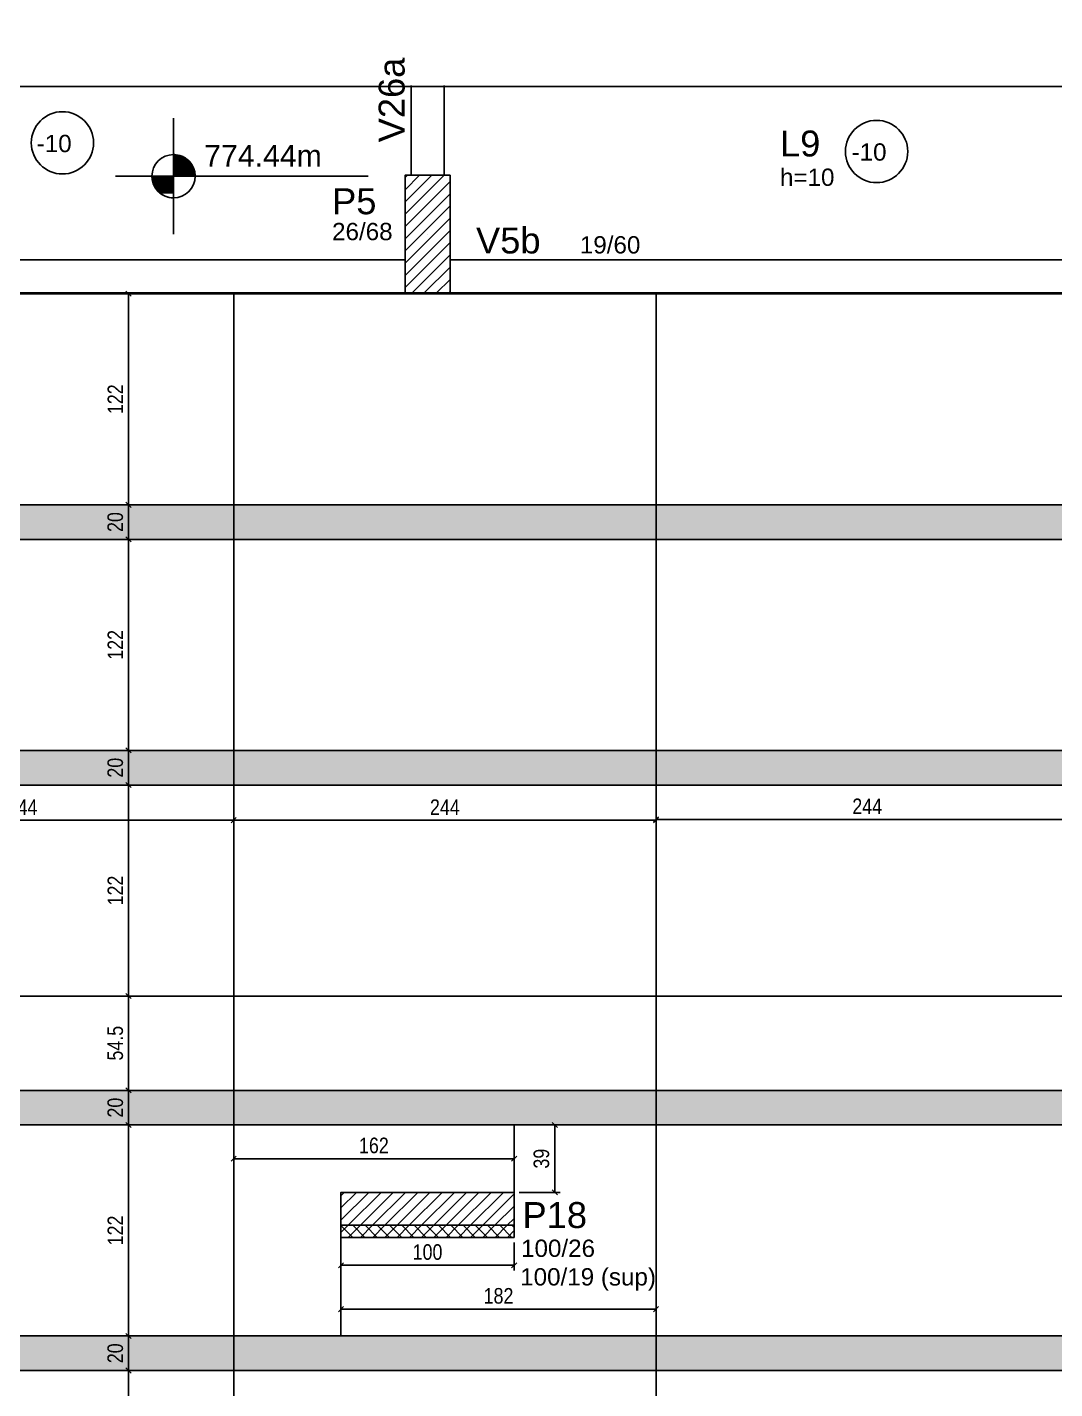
# Model space of a CAD drawing. Header units: millimetres. Extents: x 2332 to 8660, y 363 to 3984.
# Drawn here: x 5896 to 6490, y 2472 to 3259 of the extents above; entities that cross this region are included whole.
import ezdxf

# ---------------------------------------------------------------- set-up
doc = ezdxf.new("R2010")
doc.units = ezdxf.units.MM
for name, color, linetype in [('1', 1, 'Continuous'), ('3', 3, 'Continuous'), ('8', 8, 'Continuous'), ('COTA', 241, 'Continuous'), ('ES-VIGA', 3, 'Continuous'), ('L-D', 2, 'Continuous'), ('L-N', 4, 'Continuous'), ('P-D', 2, 'Continuous'), ('Painéis', 200, 'Continuous'), ('PIL-N', 4, 'Continuous'), ('Pilares', 5, 'Continuous'), ('VIG-D', 2, 'Continuous'), ('VIG-N', 4, 'Continuous')]:
    doc.layers.add(name, color=color, linetype=linetype)
doc.layers.add('Hachura', color=251, linetype='Continuous', lineweight=9)
doc.styles.add('COTA TECNICA-50', font='techl___.ttf', dxfattribs={"height": 9})
doc.styles.get("Standard").update_dxf_attribs({"font": 'arial.ttf'})
doc.dimstyles.new('COTA PAINEL-50', dxfattribs={"dimtxt": 9, "dimasz": 3, "dimexe": 3, "dimexo": 3, "dimgap": 3, "dimtad": 1, "dimdec": 1, "dimzin": 12, "dimdsep": 46, "dimtxsty": 'COTA TECNICA-50', "dimblk1": 'OBLIQUE', "dimblk2": 'OBLIQUE', "dimsah": 1, "dimcen": 0.9, "dimclrd": 4, "dimclre": 4, "dimclrt": 240, "dimadec": 1, "dimazin": 3, "dimtfac": 1, "dimtdec": 1, "dimtmove": 0, "dimatfit": 3, "dimfxl": 1, "dimtolj": 1, "dimtzin": 12, "dimarcsym": 0})

# ---------------------------------------------------------------- blocks, each defined once
blk = doc.blocks.new('_Oblique')
at = {"color": 0, "linetype": 'ByBlock', "lineweight": -2}
blk.add_line((-0.5, -0.5), (0.5, 0.5), dxfattribs=at)
blk = doc.blocks.new('*D163')
at = {"layer": 'Defpoints', "color": 0, "transparency": 16777216}
for p in [(5954.39, 2482.22), (5954.39, 2482.22), (5954.39, 2360.22)]:
    blk.add_point(p, dxfattribs=at)
at = {"layer": 'Painéis', "color": 4, "lineweight": -2, "transparency": 16777216}
blk.add_line((5954.39, 2360.22), (5954.39, 2482.22), dxfattribs=at)
at = {"layer": 'Painéis', "color": 4, "lineweight": -2, "transparency": 16777216, "xscale": 3, "yscale": 3, "zscale": 3}
for p, rotation in [((5954.39, 2482.22), 90), ((5954.39, 2360.22), 270)]:
    blk.add_blockref('_Oblique', p, dxfattribs=dict(at, rotation=rotation))
at = {"layer": 'Painéis', "color": 240, "transparency": 16777216, "insert": (5946.83, 2421.22), "char_height": 9, "attachment_point": 5, "rotation": 90, "style": 'COTA TECNICA-50'}
blk.add_mtext('\\A1;122', dxfattribs=at)
blk = doc.blocks.new('*D164')
at = {"layer": 'Defpoints', "color": 0, "transparency": 16777216}
for p in [(5954.39, 2502.22), (5954.39, 2502.22), (5954.39, 2482.22)]:
    blk.add_point(p, dxfattribs=at)
at = {"layer": 'Painéis', "color": 4, "lineweight": -2, "transparency": 16777216}
blk.add_line((5954.39, 2482.22), (5954.39, 2502.22), dxfattribs=at)
at = {"layer": 'Painéis', "color": 4, "lineweight": -2, "transparency": 16777216, "xscale": 3, "yscale": 3, "zscale": 3}
for p, rotation in [((5954.39, 2502.22), 90), ((5954.39, 2482.22), 270)]:
    blk.add_blockref('_Oblique', p, dxfattribs=dict(at, rotation=rotation))
at = {"layer": 'Painéis', "color": 240, "transparency": 16777216, "insert": (5946.79, 2492.22), "char_height": 9, "attachment_point": 5, "rotation": 90, "style": 'COTA TECNICA-50'}
blk.add_mtext('\\A1;20', dxfattribs=at)
blk = doc.blocks.new('*D165')
at = {"layer": 'Defpoints', "color": 0, "transparency": 16777216}
for p in [(5954.39, 2624.21), (5954.39, 2624.21), (5954.39, 2502.22)]:
    blk.add_point(p, dxfattribs=at)
at = {"layer": 'Painéis', "color": 4, "lineweight": -2, "transparency": 16777216}
blk.add_line((5954.39, 2502.22), (5954.39, 2624.21), dxfattribs=at)
at = {"layer": 'Painéis', "color": 4, "lineweight": -2, "transparency": 16777216, "xscale": 3, "yscale": 3, "zscale": 3}
for p, rotation in [((5954.39, 2624.21), 90), ((5954.39, 2502.22), 270)]:
    blk.add_blockref('_Oblique', p, dxfattribs=dict(at, rotation=rotation))
at = {"layer": 'Painéis', "color": 240, "transparency": 16777216, "insert": (5946.83, 2563.22), "char_height": 9, "attachment_point": 5, "rotation": 90, "style": 'COTA TECNICA-50'}
blk.add_mtext('\\A1;122', dxfattribs=at)
blk = doc.blocks.new('*D166')
at = {"layer": 'Defpoints', "color": 0, "transparency": 16777216}
for p in [(5953.9, 2644.21), (5954.39, 2644.21), (5954.39, 2624.21)]:
    blk.add_point(p, dxfattribs=at)
at = {"layer": 'Painéis', "color": 4, "lineweight": -2, "transparency": 16777216}
for p, q in [((5954.39, 2624.21), (5954.39, 2644.21)), ((5956.9, 2644.21), (5957.39, 2644.21))]:
    blk.add_line(p, q, dxfattribs=at)
at = {"layer": 'Painéis', "color": 4, "lineweight": -2, "transparency": 16777216, "xscale": 3, "yscale": 3, "zscale": 3}
for p, rotation in [((5954.39, 2644.21), 90), ((5954.39, 2624.21), 270)]:
    blk.add_blockref('_Oblique', p, dxfattribs=dict(at, rotation=rotation))
at = {"layer": 'Painéis', "color": 240, "transparency": 16777216, "insert": (5946.79, 2634.21), "char_height": 9, "attachment_point": 5, "rotation": 90, "style": 'COTA TECNICA-50'}
blk.add_mtext('\\A1;20', dxfattribs=at)
blk = doc.blocks.new('*D167')
at = {"layer": 'Defpoints', "color": 0, "transparency": 16777216}
for p in [(5954.39, 2698.71), (5955.87, 2698.71), (5953.9, 2644.21)]:
    blk.add_point(p, dxfattribs=at)
at = {"layer": 'Painéis', "color": 4, "lineweight": -2, "transparency": 16777216}
for p, q in [((5952.87, 2698.71), (5951.39, 2698.71)), ((5954.39, 2644.21), (5954.39, 2698.71)), ((5956.9, 2644.21), (5957.39, 2644.21))]:
    blk.add_line(p, q, dxfattribs=at)
at = {"layer": 'Painéis', "color": 4, "lineweight": -2, "transparency": 16777216, "xscale": 3, "yscale": 3, "zscale": 3}
for p, rotation in [((5954.39, 2698.71), 90), ((5954.39, 2644.21), 270)]:
    blk.add_blockref('_Oblique', p, dxfattribs=dict(at, rotation=rotation))
at = {"layer": 'Painéis', "color": 240, "transparency": 16777216, "insert": (5946.79, 2671.46), "char_height": 9, "attachment_point": 5, "rotation": 90, "style": 'COTA TECNICA-50'}
blk.add_mtext('\\A1;54.5', dxfattribs=at)
blk = doc.blocks.new('*D168')
at = {"layer": 'Defpoints', "color": 0, "transparency": 16777216}
for p in [(5954.13, 2820.71), (5954.39, 2820.71), (5955.87, 2698.71)]:
    blk.add_point(p, dxfattribs=at)
at = {"layer": 'Painéis', "color": 4, "lineweight": -2, "transparency": 16777216}
for p, q in [((5954.39, 2698.71), (5954.39, 2820.71)), ((5957.13, 2820.71), (5957.39, 2820.71)), ((5952.87, 2698.71), (5951.39, 2698.71))]:
    blk.add_line(p, q, dxfattribs=at)
at = {"layer": 'Painéis', "color": 4, "lineweight": -2, "transparency": 16777216, "xscale": 3, "yscale": 3, "zscale": 3}
for p, rotation in [((5954.39, 2820.71), 90), ((5954.39, 2698.71), 270)]:
    blk.add_blockref('_Oblique', p, dxfattribs=dict(at, rotation=rotation))
at = {"layer": 'Painéis', "color": 240, "transparency": 16777216, "insert": (5946.83, 2759.71), "char_height": 9, "attachment_point": 5, "rotation": 90, "style": 'COTA TECNICA-50'}
blk.add_mtext('\\A1;122', dxfattribs=at)
blk = doc.blocks.new('*D169')
at = {"layer": 'Defpoints', "color": 0, "transparency": 16777216}
for p in [(5954.39, 2840.71), (5954.83, 2840.71), (5954.13, 2820.71)]:
    blk.add_point(p, dxfattribs=at)
at = {"layer": 'Painéis', "color": 4, "lineweight": -2, "transparency": 16777216}
for p, q in [((5951.83, 2840.71), (5951.39, 2840.71)), ((5954.39, 2820.71), (5954.39, 2840.71)), ((5957.13, 2820.71), (5957.39, 2820.71))]:
    blk.add_line(p, q, dxfattribs=at)
at = {"layer": 'Painéis', "color": 4, "lineweight": -2, "transparency": 16777216, "xscale": 3, "yscale": 3, "zscale": 3}
for p, rotation in [((5954.39, 2840.71), 90), ((5954.39, 2820.71), 270)]:
    blk.add_blockref('_Oblique', p, dxfattribs=dict(at, rotation=rotation))
at = {"layer": 'Painéis', "color": 240, "transparency": 16777216, "insert": (5946.79, 2830.71), "char_height": 9, "attachment_point": 5, "rotation": 90, "style": 'COTA TECNICA-50'}
blk.add_mtext('\\A1;20', dxfattribs=at)
blk = doc.blocks.new('*D170')
at = {"layer": 'Defpoints', "color": 0, "transparency": 16777216}
for p in [(5954.39, 2962.71), (5956.12, 2962.71), (5954.83, 2840.71)]:
    blk.add_point(p, dxfattribs=at)
at = {"layer": 'Painéis', "color": 4, "lineweight": -2, "transparency": 16777216}
for p, q in [((5953.12, 2962.71), (5951.39, 2962.71)), ((5954.39, 2840.71), (5954.39, 2962.71)), ((5951.83, 2840.71), (5951.39, 2840.71))]:
    blk.add_line(p, q, dxfattribs=at)
at = {"layer": 'Painéis', "color": 4, "lineweight": -2, "transparency": 16777216, "xscale": 3, "yscale": 3, "zscale": 3}
for p, rotation in [((5954.39, 2962.71), 90), ((5954.39, 2840.71), 270)]:
    blk.add_blockref('_Oblique', p, dxfattribs=dict(at, rotation=rotation))
at = {"layer": 'Painéis', "color": 240, "transparency": 16777216, "insert": (5946.83, 2901.71), "char_height": 9, "attachment_point": 5, "rotation": 90, "style": 'COTA TECNICA-50'}
blk.add_mtext('\\A1;122', dxfattribs=at)
blk = doc.blocks.new('*D171')
at = {"layer": 'Defpoints', "color": 0, "transparency": 16777216}
for p in [(5951.07, 2982.71), (5954.39, 2982.71), (5956.12, 2962.71)]:
    blk.add_point(p, dxfattribs=at)
at = {"layer": 'Painéis', "color": 4, "lineweight": -2, "transparency": 16777216}
for p, q in [((5954.07, 2982.71), (5957.39, 2982.71)), ((5954.39, 2962.71), (5954.39, 2982.71)), ((5953.12, 2962.71), (5951.39, 2962.71))]:
    blk.add_line(p, q, dxfattribs=at)
at = {"layer": 'Painéis', "color": 4, "lineweight": -2, "transparency": 16777216, "xscale": 3, "yscale": 3, "zscale": 3}
for p, rotation in [((5954.39, 2982.71), 90), ((5954.39, 2962.71), 270)]:
    blk.add_blockref('_Oblique', p, dxfattribs=dict(at, rotation=rotation))
at = {"layer": 'Painéis', "color": 240, "transparency": 16777216, "insert": (5946.79, 2972.71), "char_height": 9, "attachment_point": 5, "rotation": 90, "style": 'COTA TECNICA-50'}
blk.add_mtext('\\A1;20', dxfattribs=at)
blk = doc.blocks.new('*D172')
at = {"layer": 'Defpoints', "color": 0, "transparency": 16777216}
for p in [(5953.31, 3104.71), (5954.39, 3104.71), (5912.16, 2982.71)]:
    blk.add_point(p, dxfattribs=at)
at = {"layer": 'Painéis', "color": 4, "lineweight": -2, "transparency": 16777216}
for p, q in [((5954.39, 2982.71), (5954.39, 3104.71)), ((5956.31, 3104.71), (5957.39, 3104.71)), ((5915.16, 2982.71), (5957.39, 2982.71))]:
    blk.add_line(p, q, dxfattribs=at)
at = {"layer": 'Painéis', "color": 4, "lineweight": -2, "transparency": 16777216, "xscale": 3, "yscale": 3, "zscale": 3}
for p, rotation in [((5954.39, 3104.71), 90), ((5954.39, 2982.71), 270)]:
    blk.add_blockref('_Oblique', p, dxfattribs=dict(at, rotation=rotation))
at = {"layer": 'Painéis', "color": 240, "transparency": 16777216, "insert": (5946.83, 3043.71), "char_height": 9, "attachment_point": 5, "rotation": 90, "style": 'COTA TECNICA-50'}
blk.add_mtext('\\A1;122', dxfattribs=at)
blk = doc.blocks.new('*D195')
at = {"layer": 'Defpoints', "color": 0, "transparency": 16777216}
for p in [(6177.17, 2624.21), (6200.72, 2624.21), (6177.17, 2585.22)]:
    blk.add_point(p, dxfattribs=at)
at = {"layer": 'Painéis', "color": 4, "lineweight": -2, "transparency": 16777216}
for p, q in [((6180.17, 2624.21), (6203.72, 2624.21)), ((6200.72, 2585.22), (6200.72, 2624.21)), ((6180.17, 2585.22), (6203.72, 2585.22))]:
    blk.add_line(p, q, dxfattribs=at)
at = {"layer": 'Painéis', "color": 4, "lineweight": -2, "transparency": 16777216, "xscale": 3, "yscale": 3, "zscale": 3}
for p, rotation in [((6200.72, 2624.21), 90), ((6200.72, 2585.22), 270)]:
    blk.add_blockref('_Oblique', p, dxfattribs=dict(at, rotation=rotation))
at = {"layer": 'Painéis', "color": 240, "transparency": 16777216, "insert": (6193, 2604.71), "char_height": 9, "attachment_point": 5, "rotation": 90, "style": 'COTA TECNICA-50'}
blk.add_mtext('\\A1;39', dxfattribs=at)
blk = doc.blocks.new('*D196')
at = {"layer": 'Defpoints', "color": 0, "transparency": 16777216}
for p in [(6077.17, 2559.22), (6177.17, 2559.22), (6177.17, 2543.09)]:
    blk.add_point(p, dxfattribs=at)
at = {"layer": 'Painéis', "color": 4, "lineweight": -2, "transparency": 16777216}
for p, q in [((6077.17, 2556.22), (6077.17, 2540.09)), ((6177.17, 2556.22), (6177.17, 2540.09)), ((6077.17, 2543.09), (6177.17, 2543.09))]:
    blk.add_line(p, q, dxfattribs=at)
at = {"layer": 'Painéis', "color": 4, "lineweight": -2, "transparency": 16777216, "xscale": 3, "yscale": 3, "zscale": 3, "rotation": 180}
blk.add_blockref('_Oblique', (6077.17, 2543.09), dxfattribs=at)
at = {"layer": 'Painéis', "color": 4, "lineweight": -2, "transparency": 16777216, "xscale": 3, "yscale": 3, "zscale": 3}
blk.add_blockref('_Oblique', (6177.17, 2543.09), dxfattribs=at)
at = {"layer": 'Painéis', "color": 240, "transparency": 16777216, "insert": (6127.17, 2550.68), "char_height": 9, "attachment_point": 5, "style": 'COTA TECNICA-50'}
blk.add_mtext('\\A1;100', dxfattribs=at)
blk = doc.blocks.new('*D207')
at = {"layer": 'Defpoints', "color": 0, "transparency": 16777216}
for p in [(5771.18, 2800.83), (6015.18, 2800.33), (6015.18, 2800.33)]:
    blk.add_point(p, dxfattribs=at)
at = {"layer": 'Painéis', "color": 4, "lineweight": -2, "transparency": 16777216}
for p, q in [((5771.18, 2800.33), (6015.18, 2800.33)), ((5771.18, 2797.83), (5771.18, 2797.33))]:
    blk.add_line(p, q, dxfattribs=at)
at = {"layer": 'Painéis', "color": 4, "lineweight": -2, "transparency": 16777216, "xscale": 3, "yscale": 3, "zscale": 3, "rotation": 180}
blk.add_blockref('_Oblique', (5771.18, 2800.33), dxfattribs=at)
at = {"layer": 'Painéis', "color": 4, "lineweight": -2, "transparency": 16777216, "xscale": 3, "yscale": 3, "zscale": 3}
blk.add_blockref('_Oblique', (6015.18, 2800.33), dxfattribs=at)
at = {"layer": 'Painéis', "color": 240, "transparency": 16777216, "insert": (5893.18, 2807.89), "char_height": 9, "attachment_point": 5, "style": 'COTA TECNICA-50'}
blk.add_mtext('\\A1;244', dxfattribs=at)
blk = doc.blocks.new('*D208')
at = {"layer": 'Defpoints', "color": 0, "transparency": 16777216}
for p in [(6015.18, 2800.33), (6259.18, 2800.83), (6259.18, 2800.33)]:
    blk.add_point(p, dxfattribs=at)
at = {"layer": 'Painéis', "color": 4, "lineweight": -2, "transparency": 16777216}
for p, q in [((6015.18, 2800.33), (6259.18, 2800.33)), ((6259.18, 2797.83), (6259.18, 2797.33))]:
    blk.add_line(p, q, dxfattribs=at)
at = {"layer": 'Painéis', "color": 4, "lineweight": -2, "transparency": 16777216, "xscale": 3, "yscale": 3, "zscale": 3, "rotation": 180}
blk.add_blockref('_Oblique', (6015.18, 2800.33), dxfattribs=at)
at = {"layer": 'Painéis', "color": 4, "lineweight": -2, "transparency": 16777216, "xscale": 3, "yscale": 3, "zscale": 3}
blk.add_blockref('_Oblique', (6259.18, 2800.33), dxfattribs=at)
at = {"layer": 'Painéis', "color": 240, "transparency": 16777216, "insert": (6137.18, 2807.89), "char_height": 9, "attachment_point": 5, "style": 'COTA TECNICA-50'}
blk.add_mtext('\\A1;244', dxfattribs=at)
blk = doc.blocks.new('*D209')
at = {"layer": 'Defpoints', "color": 0, "transparency": 16777216}
for p in [(6259.18, 2800.83), (6503.18, 2800.83), (6503.18, 2800.83)]:
    blk.add_point(p, dxfattribs=at)
at = {"layer": 'Painéis', "color": 4, "lineweight": -2, "transparency": 16777216}
blk.add_line((6259.18, 2800.83), (6503.18, 2800.83), dxfattribs=at)
at = {"layer": 'Painéis', "color": 4, "lineweight": -2, "transparency": 16777216, "xscale": 3, "yscale": 3, "zscale": 3, "rotation": 180}
blk.add_blockref('_Oblique', (6259.18, 2800.83), dxfattribs=at)
at = {"layer": 'Painéis', "color": 4, "lineweight": -2, "transparency": 16777216, "xscale": 3, "yscale": 3, "zscale": 3}
blk.add_blockref('_Oblique', (6503.18, 2800.83), dxfattribs=at)
at = {"layer": 'Painéis', "color": 240, "transparency": 16777216, "insert": (6381.18, 2808.39), "char_height": 9, "attachment_point": 5, "style": 'COTA TECNICA-50'}
blk.add_mtext('\\A1;244', dxfattribs=at)
blk = doc.blocks.new('*D224')
at = {"layer": 'Defpoints', "color": 0, "transparency": 16777216}
for p in [(6015.18, 2612.05), (6177.17, 2612.05), (6177.17, 2604.71)]:
    blk.add_point(p, dxfattribs=at)
at = {"layer": 'Painéis', "color": 4, "lineweight": -2, "transparency": 16777216}
for p, q in [((6015.18, 2609.05), (6015.18, 2601.71)), ((6177.17, 2609.05), (6177.17, 2601.71)), ((6015.18, 2604.71), (6177.17, 2604.71))]:
    blk.add_line(p, q, dxfattribs=at)
at = {"layer": 'Painéis', "color": 4, "lineweight": -2, "transparency": 16777216, "xscale": 3, "yscale": 3, "zscale": 3, "rotation": 180}
blk.add_blockref('_Oblique', (6015.18, 2604.71), dxfattribs=at)
at = {"layer": 'Painéis', "color": 4, "lineweight": -2, "transparency": 16777216, "xscale": 3, "yscale": 3, "zscale": 3}
blk.add_blockref('_Oblique', (6177.17, 2604.71), dxfattribs=at)
at = {"layer": 'Painéis', "color": 240, "transparency": 16777216, "insert": (6096.18, 2612.31), "char_height": 9, "attachment_point": 5, "style": 'COTA TECNICA-50'}
blk.add_mtext('\\A1;162', dxfattribs=at)
blk = doc.blocks.new('*D225')
at = {"layer": 'Defpoints', "color": 0, "transparency": 16777216}
for p in [(6077.17, 2523.64), (6259.18, 2523.64), (6259.18, 2517.77)]:
    blk.add_point(p, dxfattribs=at)
at = {"layer": 'Painéis', "color": 4, "lineweight": -2, "transparency": 16777216}
for p, q in [((6077.17, 2520.64), (6077.17, 2514.77)), ((6259.18, 2520.64), (6259.18, 2514.77)), ((6077.17, 2517.77), (6259.18, 2517.77))]:
    blk.add_line(p, q, dxfattribs=at)
at = {"layer": 'Painéis', "color": 4, "lineweight": -2, "transparency": 16777216, "xscale": 3, "yscale": 3, "zscale": 3, "rotation": 180}
blk.add_blockref('_Oblique', (6077.17, 2517.77), dxfattribs=at)
at = {"layer": 'Painéis', "color": 4, "lineweight": -2, "transparency": 16777216, "xscale": 3, "yscale": 3, "zscale": 3}
blk.add_blockref('_Oblique', (6259.18, 2517.77), dxfattribs=at)
at = {"layer": 'Painéis', "color": 240, "transparency": 16777216, "insert": (6168.18, 2525.36), "char_height": 9, "attachment_point": 5, "style": 'COTA TECNICA-50'}
blk.add_mtext('\\A1;182', dxfattribs=at)

msp = doc.modelspace()

# ---------------------------------------------------------------- hatches: boundary and pattern name
at = {"layer": 'Hachura', "linetype": 'ByBlock'}
h = msp.add_hatch(color=256, dxfattribs=at)
h.dxf.hatch_style = 1
h.paths.add_polyline_path([(7351.67, 2982.71), (7351.67, 2962.68), (7581.67, 2962.68), (7581.67, 2982.71)])
h.paths.add_polyline_path([(7332.67, 2962.68), (7332.67, 2982.71), (5649.68, 2982.71), (5649.68, 2962.68)])
h = msp.add_hatch(color=256, dxfattribs=at)
h.dxf.hatch_style = 1
h.paths.add_polyline_path([(7581.67, 2840.71), (7581.67, 2820.68), (5649.68, 2820.68), (5649.68, 2840.71)])
h = msp.add_hatch(color=256, dxfattribs=at)
h.dxf.hatch_style = 1
h.paths.add_polyline_path([(7254.18, 2644.21), (7254.18, 2624.18), (7479.18, 2624.18), (7479.18, 2644.21)])
h.paths.add_polyline_path([(7235.18, 2624.18), (7235.18, 2644.21), (5649.68, 2644.21), (5649.68, 2624.18)])
h = msp.add_hatch(color=256, dxfattribs=at)
h.dxf.hatch_style = 1
h.paths.add_polyline_path([(7581.67, 2502.22), (7581.67, 2482.18), (5649.68, 2482.18), (5649.68, 2502.22)])

# ---------------------------------------------------------------- linework, layer by layer
at = {"layer": '1', "linetype": 'Continuous'}
for p, q in [((6117.69, 3225), (6117.69, 3223.79)), ((5980.45, 3172.61), (5980.45, 3206.17)), ((5980.45, 3185.11), (5980.45, 3160.11)), ((5980.45, 3184.5), (5984.28, 3184.5)), ((5980.45, 3183.71), (5986.18, 3183.71)), ((5980.45, 3182.92), (5987.51, 3182.92)), ((5980.45, 3182.13), (5988.56, 3182.13)), ((5980.45, 3181.33), (5989.4, 3181.33)), ((5980.45, 3180.54), (5990.1, 3180.54)), ((5980.45, 3179.75), (5990.71, 3179.75)), ((5980.45, 3172.61), (5946.89, 3172.61)), ((5967.95, 3172.61), (5992.95, 3172.61)), ((5980.45, 3171.82), (5967.95, 3171.82)), ((5980.45, 3178.95), (5991.22, 3178.95)), ((5980.45, 3178.16), (5991.65, 3178.16)), ((5980.45, 3177.37), (5992.01, 3177.37)), ((5980.45, 3176.58), (5992.3, 3176.58)), ((5980.45, 3175.78), (5992.54, 3175.78)), ((5980.45, 3174.99), (5992.72, 3174.99)), ((5980.45, 3174.2), (5992.85, 3174.2)), ((5980.45, 3173.4), (5992.92, 3173.4)), ((5980.45, 3172.61), (6092.95, 3172.61)), ((5980.45, 3172.61), (5980.45, 3139.05)), ((6114.18, 3173.21), (6114.18, 3173.21)), ((6114.18, 3173.21), (6114.18, 3173.21)), ((5980.45, 3171.03), (5968.05, 3171.03)), ((5980.45, 3170.23), (5968.18, 3170.23)), ((5980.45, 3169.44), (5968.36, 3169.44)), ((5980.45, 3168.65), (5968.59, 3168.65)), ((5980.45, 3167.85), (5968.89, 3167.85)), ((5980.45, 3167.06), (5969.25, 3167.06)), ((5980.45, 3166.27), (5969.68, 3166.27)), ((5980.45, 3165.48), (5970.18, 3165.48)), ((5980.45, 3164.68), (5970.78, 3164.68)), ((5980.45, 3163.89), (5971.49, 3163.89)), ((5980.45, 3163.1), (5972.34, 3163.1)), ((6427.82, 3124.21), (6427.82, 3124.21)), ((6437.82, 3124.21), (6437.82, 3124.21)), ((6114.18, 3105.21), (6114.18, 3105.21)), ((6114.18, 3105.21), (6114.18, 3105.21)), ((6114.18, 3105.21), (6114.18, 3105.21)), ((6114.18, 3105.21), (6114.18, 3105.21)), ((6140.18, 3105.21), (6140.18, 3105.21)), ((6140.18, 3105.21), (6140.18, 3105.21)), ((6077.17, 2585.22), (6077.17, 2585.22)), ((6077.17, 2585.22), (6077.17, 2585.22)), ((6077.17, 2585.22), (6077.17, 2585.22)), ((6077.17, 2585.22), (6077.17, 2585.22)), ((6077.17, 2585.22), (6077.17, 2585.22)), ((6077.17, 2585.22), (6077.17, 2585.22)), ((6177.17, 2585.22), (6177.17, 2585.22)), ((6177.17, 2585.22), (6177.17, 2585.22)), ((6177.17, 2585.22), (6177.17, 2585.22)), ((6077.17, 2559.22), (6077.17, 2559.22)), ((6077.17, 2559.22), (6077.17, 2559.22)), ((6077.17, 2559.22), (6077.17, 2559.22)), ((6106.28, 2559.22), (6106.28, 2559.22)), ((6145.77, 2559.22), (6145.77, 2559.22)), ((6177.17, 2559.22), (6177.17, 2559.22))]:
    msp.add_line(p, q, dxfattribs=at)
for points in [[(5980.45, 3185.11), (5980.45, 3172.61), (5992.95, 3172.61), (5992.94, 3173.07), (5992.89, 3173.86), (5992.78, 3174.65), (5992.62, 3175.47), (5992.42, 3176.2), (5992.14, 3177.03), (5991.81, 3177.83), (5991.43, 3178.59), (5990.95, 3179.38), (5990.38, 3180.21), (5989.68, 3181.04), (5989.08, 3181.65), (5988.29, 3182.34), (5987.75, 3182.76), (5987.17, 3183.15), (5986.46, 3183.57), (5985.75, 3183.93), (5984.67, 3184.38), (5983.68, 3184.69), (5982.89, 3184.87), (5981.93, 3185.02), (5981.15, 3185.09), (5980.45, 3185.11)], [(5980.45, 3160.11), (5980.45, 3172.61), (5967.95, 3172.61), (5967.96, 3172.16), (5968.01, 3171.37), (5968.11, 3170.58), (5968.28, 3169.76), (5968.47, 3169.02), (5968.75, 3168.2), (5969.09, 3167.39), (5969.47, 3166.64), (5969.94, 3165.84), (5970.52, 3165.02), (5971.22, 3164.18), (5971.81, 3163.58), (5972.6, 3162.88), (5973.14, 3162.47), (5973.73, 3162.07), (5974.44, 3161.65), (5975.14, 3161.29), (5976.22, 3160.85), (5977.21, 3160.54), (5978, 3160.35), (5978.97, 3160.2), (5979.75, 3160.13), (5980.45, 3160.11)]]:
    msp.add_lwpolyline(points, dxfattribs=at)
msp.add_circle((5980.45, 3172.61), 12.5, dxfattribs=at)
at = {"layer": '3', "linetype": 'Continuous'}
for centre in [(5916.25, 3191.92), (6386.6, 3186.91)]:
    msp.add_circle(centre, 18, dxfattribs=at)
at = {"layer": '8', "linetype": 'Continuous'}
for p, q in [((6114.18, 3150.65), (6136.74, 3173.21)), ((6114.18, 3157.72), (6129.67, 3173.21)), ((6114.18, 3164.79), (6122.6, 3173.21)), ((6114.18, 3171.86), (6115.53, 3173.21)), ((6114.18, 3143.58), (6140.18, 3169.58)), ((6114.18, 3136.51), (6140.18, 3162.51)), ((6114.18, 3129.43), (6140.18, 3155.43)), ((6114.18, 3122.36), (6140.18, 3148.36)), ((6114.18, 3115.29), (6140.18, 3141.29)), ((6114.18, 3108.22), (6140.18, 3134.22)), ((6127.18, 3139.21), (6127.18, 3139.21)), ((6118.24, 3105.21), (6140.18, 3127.15)), ((6125.31, 3105.21), (6140.18, 3120.08)), ((6132.38, 3105.21), (6140.18, 3113.01)), ((6139.45, 3105.21), (6140.18, 3105.94)), ((6077.17, 2569.18), (6093.22, 2585.22)), ((6077.17, 2576.25), (6086.14, 2585.22)), ((6077.17, 2583.32), (6079.07, 2585.22)), ((6081.29, 2566.22), (6100.29, 2585.22)), ((6088.36, 2566.22), (6107.36, 2585.22)), ((6095.43, 2566.22), (6114.43, 2585.22)), ((6102.5, 2566.22), (6121.5, 2585.22)), ((6109.57, 2566.22), (6128.57, 2585.22)), ((6116.64, 2566.22), (6135.64, 2585.22)), ((6123.71, 2566.22), (6142.71, 2585.22)), ((6130.78, 2566.22), (6149.78, 2585.22)), ((6137.86, 2566.22), (6156.85, 2585.22)), ((6144.93, 2566.22), (6163.93, 2585.22)), ((6152, 2566.22), (6171, 2585.22)), ((6159.07, 2566.22), (6177.17, 2584.32)), ((6127.17, 2575.72), (6127.17, 2575.72)), ((6166.14, 2566.22), (6177.17, 2577.25)), ((6077.17, 2562.1), (6081.29, 2566.22)), ((6077.17, 2566), (6083.96, 2559.22)), ((6081.36, 2559.22), (6088.36, 2566.22)), ((6084.03, 2566.22), (6091.03, 2559.22)), ((6088.43, 2559.22), (6095.43, 2566.22)), ((6091.1, 2566.22), (6098.1, 2559.22)), ((6095.5, 2559.22), (6102.5, 2566.22)), ((6098.17, 2566.22), (6105.17, 2559.22)), ((6102.57, 2559.22), (6109.57, 2566.22)), ((6105.24, 2566.22), (6112.24, 2559.22)), ((6109.64, 2559.22), (6116.64, 2566.22)), ((6112.31, 2566.22), (6119.31, 2559.22)), ((6116.71, 2559.22), (6123.71, 2566.22)), ((6119.38, 2566.22), (6126.38, 2559.22)), ((6123.78, 2559.22), (6130.78, 2566.22)), ((6126.45, 2566.22), (6133.45, 2559.22)), ((6130.85, 2559.22), (6137.85, 2566.22)), ((6133.52, 2566.22), (6140.52, 2559.22)), ((6137.93, 2559.22), (6144.93, 2566.22)), ((6140.6, 2566.22), (6147.6, 2559.22)), ((6145, 2559.22), (6152, 2566.22)), ((6147.67, 2566.22), (6154.67, 2559.22)), ((6152.07, 2559.22), (6159.07, 2566.22)), ((6154.74, 2566.22), (6161.74, 2559.22)), ((6159.14, 2559.22), (6166.14, 2566.22)), ((6161.81, 2566.22), (6168.81, 2559.22)), ((6166.21, 2559.22), (6173.21, 2566.22)), ((6168.88, 2566.22), (6175.88, 2559.22)), ((6173.21, 2566.22), (6177.17, 2570.18)), ((6175.95, 2566.22), (6177.17, 2564.99)), ((6173.28, 2559.22), (6177.17, 2563.11))]:
    msp.add_line(p, q, dxfattribs=at)
at = {"layer": 'COTA', "linetype": 'Continuous'}
msp.add_lwpolyline([(5649.68, 3224.4), (6791.43, 3224.4), (6803.93, 3190.05), (6828.93, 3258.74), (6841.43, 3224.4), (7626.66, 3224.4)], dxfattribs=at)
at = {"layer": 'ES-VIGA'}
for points in [[(6117.69, 3225), (6117.69, 3173.21)], [(6136.69, 3173.21), (6136.69, 3225)], [(6114.18, 3124.21), (5649.68, 3124.21)], [(6601.18, 3124.21), (6140.18, 3124.21)], [(5649.68, 3105.21), (6114.18, 3105.21)], [(6140.18, 3105.21), (6601.18, 3105.21)]]:
    msp.add_lwpolyline(points, dxfattribs=at)
at = {"layer": 'Painéis'}
for p, q in [((5649.68, 3104.71), (7582.17, 3104.71)), ((6015.18, 2215.96), (6015.18, 3104.71)), ((6259.18, 2215.96), (6259.18, 3104.71)), ((5649.68, 2982.71), (7332.67, 2982.71)), ((5649.68, 2962.71), (7332.67, 2962.71)), ((5649.68, 2840.71), (7581.67, 2840.71)), ((5649.68, 2820.71), (7581.67, 2820.71)), ((5649.68, 2698.71), (7235.18, 2698.71)), ((5649.68, 2644.21), (7235.18, 2644.21)), ((5649.68, 2624.21), (7235.18, 2624.21)), ((6177.17, 2585.22), (6177.17, 2624.21)), ((6077.17, 2559.22), (6077.17, 2502.22)), ((7581.67, 2502.22), (5649.68, 2502.22)), ((7581.67, 2482.22), (5649.68, 2482.22))]:
    msp.add_line(p, q, dxfattribs=at)
at = {"layer": 'Pilares'}
for points in [[(6114.18, 3105.21), (6140.18, 3105.21), (6140.18, 3173.21), (6114.18, 3173.21), (6114.18, 3105.21)], [(6077.17, 2566.22), (6177.17, 2566.22), (6177.17, 2585.22), (6077.17, 2585.22), (6077.17, 2566.22)], [(6077.17, 2566.22), (6077.17, 2559.22), (6177.17, 2559.22), (6177.17, 2566.22), (6077.17, 2566.22)]]:
    msp.add_lwpolyline(points, dxfattribs=at)

# ---------------------------------------------------------------- texts
at = {"layer": '1', "linetype": 'Continuous'}
msp.add_text('774.44m', height=12.5, dxfattribs=at).set_placement((5998.15, 3178.2))
at = {"layer": '3', "linetype": 'Continuous'}
for p in [(5901.39, 3186.53), (6372.16, 3181.62)]:
    msp.add_text('-10', height=10, dxfattribs=at).set_placement(p)
at = {"layer": 'L-D', "linetype": 'Continuous'}
msp.add_text('h=10', height=10, dxfattribs=at).set_placement((6330.8, 3167.03))
at = {"layer": 'L-N', "linetype": 'Continuous'}
msp.add_text('L9', height=15, dxfattribs=at).set_placement((6330.8, 3184.03))
at = {"layer": 'P-D', "linetype": 'Continuous'}
for s, height, p in [('26/68', 10, (6072.03, 3135.64)), ('100/26', 10, (6181.21, 2547.93)), ('100/19 (sup)', 9.9999, (6180.71, 2531.41))]:
    msp.add_text(s, height=height, dxfattribs=at).set_placement(p)
at = {"layer": 'PIL-N', "linetype": 'Continuous'}
for s, p in [('P5', (6072.03, 3150.64)), ('P18', (6182.04, 2564.61))]:
    msp.add_text(s, height=15, dxfattribs=at).set_placement(p)
at = {"layer": 'VIG-D', "linetype": 'Continuous'}
msp.add_text('19/60', height=10, dxfattribs=at).set_placement((6215.18, 3127.96))
at = {"layer": 'VIG-N', "linetype": 'Continuous'}
msp.add_text('V26a', height=15, rotation=90, dxfattribs=at).set_placement((6113.94, 3192.21))
msp.add_text('V5b', height=15, dxfattribs=at).set_placement((6155.18, 3127.96))

# ---------------------------------------------------------------- dimensions: what is measured, and where the dimension line sits
at = {"layer": 'Painéis'}
for base, p1, p2, picture, middle in [((5954.39, 3104.71), (5912.16, 2982.71), (5953.31, 3104.71), '*D172', (5946.83, 3043.71)), ((5954.39, 2982.71), (5956.12, 2962.71), (5951.07, 2982.71), '*D171', (5946.79, 2972.71)), ((5954.39, 2962.71), (5954.83, 2840.71), (5956.12, 2962.71), '*D170', (5946.83, 2901.71)), ((5954.39, 2840.71), (5954.13, 2820.71), (5954.83, 2840.71), '*D169', (5946.79, 2830.71)), ((5954.39, 2820.71), (5955.87, 2698.71), (5954.13, 2820.71), '*D168', (5946.83, 2759.71)), ((5954.39, 2698.71), (5953.9, 2644.21), (5955.87, 2698.71), '*D167', (5946.79, 2671.46)), ((5954.39, 2644.21), (5954.39, 2624.21), (5953.9, 2644.21), '*D166', (5946.79, 2634.21))]:
    dim = msp.add_linear_dim(base=base, p1=p1, p2=p2, angle=90, dimstyle='COTA PAINEL-50', override={"dimtmove": 1}, dxfattribs=at)
    dim.commit()
    dim.dimension.update_dxf_attribs({"geometry": picture, "text_midpoint": middle})
for base, p1, p2, picture, middle in [((6015.18, 2800.33), (5771.18, 2800.83), (6015.18, 2800.33), '*D207', (5893.18, 2807.89)), ((6259.18, 2800.33), (6015.18, 2800.33), (6259.18, 2800.83), '*D208', (6137.18, 2807.89)), ((6503.18, 2800.83), (6259.18, 2800.83), (6503.18, 2800.83), '*D209', (6381.18, 2808.39))]:
    dim = msp.add_linear_dim(base=base, p1=p1, p2=p2, dimstyle='COTA PAINEL-50', override={"dimtmove": 1}, dxfattribs=at)
    dim.commit()
    dim.dimension.update_dxf_attribs({"geometry": picture, "text_midpoint": middle})
for base, p1, p2, picture, middle in [((5954.39, 2624.21), (5954.39, 2502.22), (5954.39, 2624.21), '*D165', (5946.83, 2563.22)), ((6200.72, 2624.21), (6177.17, 2585.22), (6177.17, 2624.21), '*D195', (6193, 2604.71)), ((5954.39, 2502.22), (5954.39, 2482.22), (5954.39, 2502.22), '*D164', (5946.79, 2492.22)), ((5954.39, 2482.22), (5954.39, 2360.22), (5954.39, 2482.22), '*D163', (5946.83, 2421.22))]:
    dim = msp.add_linear_dim(base=base, p1=p1, p2=p2, angle=90, dimstyle='COTA PAINEL-50', dxfattribs=at)
    dim.commit()
    dim.dimension.update_dxf_attribs({"geometry": picture, "text_midpoint": middle})
for base, p1, p2, picture, middle in [((6177.17, 2604.71), (6015.18, 2612.05), (6177.17, 2612.05), '*D224', (6096.18, 2612.31)), ((6177.17, 2543.09), (6077.17, 2559.22), (6177.17, 2559.22), '*D196', (6127.17, 2550.68)), ((6259.18, 2517.77), (6077.17, 2523.64), (6259.18, 2523.64), '*D225', (6168.18, 2525.36))]:
    dim = msp.add_linear_dim(base=base, p1=p1, p2=p2, dimstyle='COTA PAINEL-50', dxfattribs=at)
    dim.commit()
    dim.dimension.update_dxf_attribs({"geometry": picture, "text_midpoint": middle})

doc.saveas('drawing.dxf')
